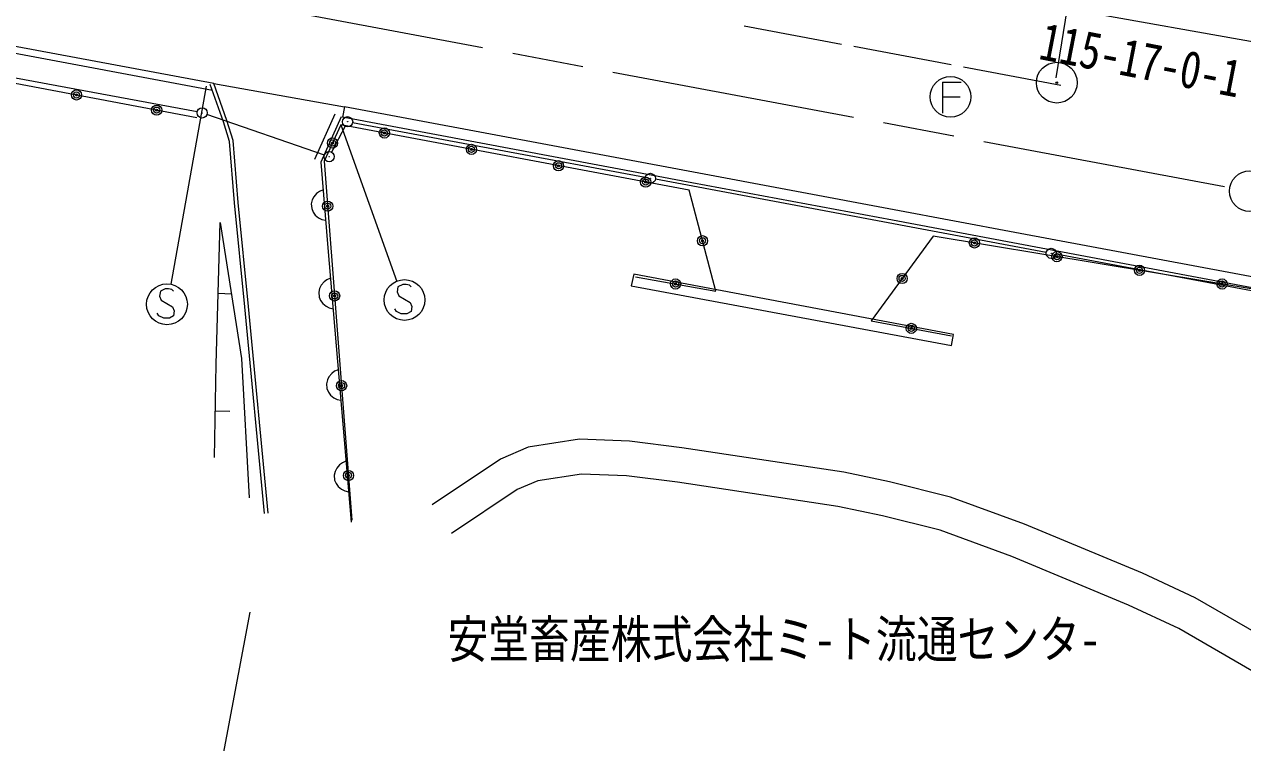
# Model space of a CAD drawing. Units: millimetres, scale not verified. Extents: x 40000 to 680000, y 20000 to 380000.
# Drawn here: x 102538 to 162270, y 262082 to 297299 of the extents above; entities that cross this region are included whole.
import ezdxf
from ezdxf.enums import TextEntityAlignment as Align

# ---------------------------------------------------------------- set-up
doc = ezdxf.new("R2010")
doc.units = ezdxf.units.MM
doc.header["$LTSCALE"] = 1000
doc.linetypes.add('CHAIN', pattern=[18.5, 12, -1.5, 3.5, -1.5])
for name, color, linetype, lineweight in [('M-BGD', 7, 'Continuous', 13), ('M-BGD-EXST', 7, 'Continuous', 13), ('M-BMK', 2, 'CHAIN', 13), ('M-BMK-ROW', 30, 'Continuous', 13), ('M-BMK-SRVR', 3, 'Continuous', 13), ('M-STR-HTXT', 7, 'Continuous', 13), ('M-STR-STRC', 7, 'Continuous', 13)]:
    doc.layers.add(name, color=color, linetype=linetype, lineweight=lineweight)
doc.layers.add('M-BMK-HTXT', color=7, linetype='Continuous')
doc.styles.add('ＭＳ ゴシック', font='')
doc.styles.get('ＭＳ ゴシック').set_extended_font_data('MS Gothic')

msp = doc.modelspace()

# ---------------------------------------------------------------- linework, layer by layer
at = {"layer": 'M-BGD'}
for p, q in [((163107, 296378), (154275, 297948)), ((111760, 294064), (95831, 297030)), ((111824, 294408), (95895, 297374)), ((110990, 292724), (91340, 296437)), ((112298, 292522), (111654, 294348)), ((111824, 294408), (118234, 293258)), ((112468, 292582), (111824, 294408)), ((147548, 294466), (147548, 292946)), ((147548, 294466), (148468, 294466)), ((147548, 293746), (148428, 293746)), ((117757, 292904), (116760, 290678)), ((118076, 292761), (117080, 290535)), ((118234, 293258), (118138, 292747)), ((135258, 289534), (118138, 292747)), ((135354, 290046), (118234, 293258)), ((112602, 291564), (112298, 292522)), ((112780, 291599), (112468, 292582)), ((118054, 292374), (117239, 290587)), ((135136, 289162), (118054, 292374)), ((112846, 288548), (112602, 291564)), ((113026, 288562), (112780, 291599)), ((117070, 290535), (117419, 286343)), ((117239, 290587), (118602, 272982)), ((145193, 288206), (135354, 290046)), ((117008, 289112), (116866, 289010)), ((117182, 289186), (117008, 289112)), ((136438, 284217), (135136, 289162)), ((145098, 287695), (135258, 289534)), ((113347, 283450), (112846, 288548)), ((113526, 283467), (113026, 288562)), ((116652, 288691), (116607, 288506)), ((116607, 288506), (116627, 288267)), ((116729, 288848), (116652, 288691)), ((116866, 289010), (116729, 288848)), ((116627, 288267), (116701, 288093)), ((116701, 288093), (116804, 287951)), ((116804, 287951), (116965, 287814)), ((151095, 287099), (145193, 288206)), ((111942, 280636), (112140, 287587)), ((112140, 287587), (113185, 280912)), ((116965, 287814), (117122, 287736)), ((117122, 287736), (117307, 287692)), ((150999, 286588), (145098, 287695)), ((147095, 286918), (144056, 282762)), ((163285, 284232), (147095, 286918)), ((164874, 284510), (151095, 287099)), ((117419, 286343), (118559, 272888)), ((164778, 283999), (150999, 286588)), ((132413, 285050), (132293, 284486)), ((148092, 282096), (132413, 285050)), ((132499, 284923), (136438, 284217)), ((117016, 284351), (116971, 284167)), ((117093, 284508), (117016, 284351)), ((117230, 284670), (117093, 284508)), ((117371, 284773), (117230, 284670)), ((117546, 284848), (117371, 284773)), ((132293, 284486), (147995, 281553)), ((112041, 284112), (112687, 284093)), ((116971, 284167), (116991, 283928)), ((116991, 283928), (117066, 283753)), ((117066, 283753), (117169, 283611)), ((114305, 273312), (113347, 283450)), ((114485, 273329), (113526, 283467)), ((117169, 283611), (117331, 283475)), ((117331, 283475), (117488, 283398)), ((117488, 283398), (117672, 283353)), ((144056, 282762), (147996, 282024)), ((147995, 281553), (148092, 282096)), ((113185, 280912), (113560, 274085)), ((111856, 276064), (111942, 280636)), ((117610, 280185), (117473, 280023)), ((117752, 280288), (117610, 280185)), ((117926, 280363), (117752, 280288)), ((117396, 279866), (117351, 279682)), ((117351, 279682), (117372, 279443)), ((117473, 280023), (117396, 279866)), ((117372, 279443), (117447, 279268)), ((117447, 279268), (117549, 279126)), ((117549, 279126), (117711, 278990)), ((117711, 278990), (117868, 278913)), ((117868, 278913), (118052, 278868)), ((111899, 278350), (112613, 278337)), ((127245, 276569), (125888, 275985)), ((129762, 276954), (127245, 276569)), ((132204, 276867), (129762, 276954)), ((134774, 276543), (132204, 276867)), ((125888, 275985), (122540, 273742)), ((142720, 275339), (134774, 276543)), ((117776, 275381), (117731, 275197)), ((117853, 275538), (117776, 275381)), ((117990, 275700), (117853, 275538)), ((118132, 275803), (117990, 275700)), ((118306, 275878), (118132, 275803)), ((117731, 275197), (117752, 274957)), ((117752, 274957), (117827, 274783)), ((117827, 274783), (117929, 274641)), ((127717, 274922), (126704, 274486)), ((129861, 275249), (127717, 274922)), ((132067, 275171), (129861, 275249)), ((134561, 274857), (132067, 275171)), ((142419, 273665), (134561, 274857)), ((144961, 274874), (142720, 275339)), ((147940, 274122), (144961, 274874)), ((117929, 274641), (118091, 274505)), ((118091, 274505), (118248, 274428)), ((118248, 274428), (118433, 274383)), ((126704, 274486), (123487, 272330)), ((144616, 273210), (142419, 273665)), ((151570, 272790), (147940, 274122)), ((147438, 272495), (144616, 273210)), ((150951, 271206), (147438, 272495)), ((157356, 270386), (151570, 272790)), ((156671, 268830), (150951, 271206)), ((159935, 269187), (157356, 270386)), ((159149, 267678), (156671, 268830)), ((163626, 267049), (159935, 269187)), ((162724, 265607), (159149, 267678))]:
    msp.add_line(p, q, dxfattribs=at)
for centre, radius in [((147948, 293746), 1000), ((105095, 293838), 250), ((105095, 293838), 150), ((105095, 293838), 50), ((109025, 293095), 250), ((109025, 293095), 150), ((109025, 293095), 50), ((120190, 291973), 250), ((120190, 291973), 150), ((117647, 291481), 250), ((117647, 291481), 150), ((117647, 291481), 50), ((120190, 291973), 50), ((124460, 291170), 250), ((124460, 291170), 150), ((124460, 291170), 50), ((128730, 290367), 250), ((128730, 290367), 150), ((128730, 290367), 50), ((133001, 289563), 250), ((133001, 289563), 150), ((133001, 289563), 50), ((117409, 288386), 250), ((117409, 288386), 150), ((117409, 288386), 50), ((135787, 286690), 250), ((135787, 286690), 150), ((135787, 286690), 50), ((149119, 286582), 250), ((149119, 286582), 150), ((149119, 286582), 50), ((153167, 285910), 250), ((153167, 285910), 150), ((153167, 285910), 50), ((145575, 284840), 250), ((145575, 284840), 150), ((157214, 285239), 250), ((157214, 285239), 150), ((157214, 285239), 50), ((134469, 284570), 250), ((134469, 284570), 150), ((134469, 284570), 50), ((145575, 284840), 50), ((161261, 284568), 250), ((161261, 284568), 150), ((161261, 284568), 50), ((117750, 283985), 250), ((117750, 283985), 150), ((117750, 283985), 50), ((146026, 282393), 250), ((146026, 282393), 150), ((146026, 282393), 50), ((118091, 279584), 250), ((118091, 279584), 150), ((118091, 279584), 50), ((118431, 275183), 250), ((118431, 275183), 150), ((118431, 275183), 50)]:
    msp.add_circle(centre, radius, dxfattribs=at)
at = {"layer": 'M-BGD-EXST'}
for p, q in [((153131, 294682), (155273, 307958)), ((111458, 294267), (109718, 284559)), ((118054, 292374), (120804, 284699)), ((109449, 284335), (109209, 284215)), ((109609, 284335), (109449, 284335)), ((109769, 284295), (109609, 284335)), ((120857, 284425), (120817, 284185)), ((121097, 284545), (120857, 284425)), ((121257, 284545), (121097, 284545)), ((121417, 284505), (121257, 284545)), ((121497, 284425), (121417, 284505)), ((109209, 284215), (109169, 283975)), ((109169, 283975), (109249, 283775)), ((109249, 283775), (109809, 283455)), ((109849, 284215), (109769, 284295)), ((120817, 284185), (120897, 283985)), ((120897, 283985), (121457, 283665)), ((109129, 283015), (109049, 283135)), ((109809, 283455), (109889, 283255)), ((109889, 283255), (109849, 283015)), ((120777, 283225), (120697, 283345)), ((121017, 283105), (120777, 283225)), ((121497, 283225), (121297, 283105)), ((121457, 283665), (121537, 283465)), ((121537, 283465), (121497, 283225)), ((109369, 282895), (109129, 283015)), ((109649, 282895), (109369, 282895)), ((109849, 283015), (109649, 282895)), ((121297, 283105), (121017, 283105))]:
    msp.add_line(p, q, dxfattribs=at)
for centre in [(109529, 283575), (121177, 283785)]:
    msp.add_circle(centre, 1000, dxfattribs=at)
at = {"layer": 'M-BMK'}
msp.add_line((95027, 301765), (161639, 289305), dxfattribs=at)
at = {"layer": 'M-BMK-ROW'}
for p, q in [((111010, 293003), (95869, 295823)), ((117247, 290894), (111492, 292876)), ((118271, 292304), (117600, 291034)), ((132984, 289794), (118634, 292479)), ((152642, 286116), (133475, 289702)), ((162962, 284185), (153133, 286024))]:
    msp.add_line(p, q, dxfattribs=at)
for centre, radius in [((111256, 292957), 250), ((111256, 292957), 10), ((118388, 292525), 250), ((118388, 292525), 10), ((117484, 290813), 250), ((117484, 290813), 10), ((133230, 289748), 250), ((133230, 289748), 10), ((152888, 286070), 250), ((152888, 286070), 10)]:
    msp.add_circle(centre, radius, dxfattribs=at)
at = {"layer": 'M-BMK-SRVR'}
for centre, radius in [((153158, 294440), 1000), ((153158, 294440), 40), ((162622, 289121), 1000)]:
    msp.add_circle(centre, radius, dxfattribs=at)
at = {"layer": 'M-STR-HTXT'}
msp.add_line((113587, 268480), (111658, 258200), dxfattribs=at)
at = {"layer": 'M-STR-STRC'}
for p, q in [((142610, 296316), (137830, 297213)), ((147987, 295314), (143205, 296213)), ((153360, 294305), (148580, 295206))]:
    msp.add_line(p, q, dxfattribs=at)

# ---------------------------------------------------------------- texts
at = {"layer": 'M-BMK-HTXT', "style": 'ＭＳ ゴシック', "width": 0.8}
msp.add_text('安堂畜産株式会社ミ-ト流通センタ-', height=1833, dxfattribs=at).set_placement((123290, 265690), align=Align.BOTTOM_LEFT)
at = {"layer": 'M-BMK-SRVR', "style": 'ＭＳ ゴシック', "width": 0.8}
msp.add_text('115-17-0-1', height=1833, rotation=349, dxfattribs=at).set_placement((152105, 295073), align=Align.BOTTOM_LEFT)

doc.saveas('drawing.dxf')
